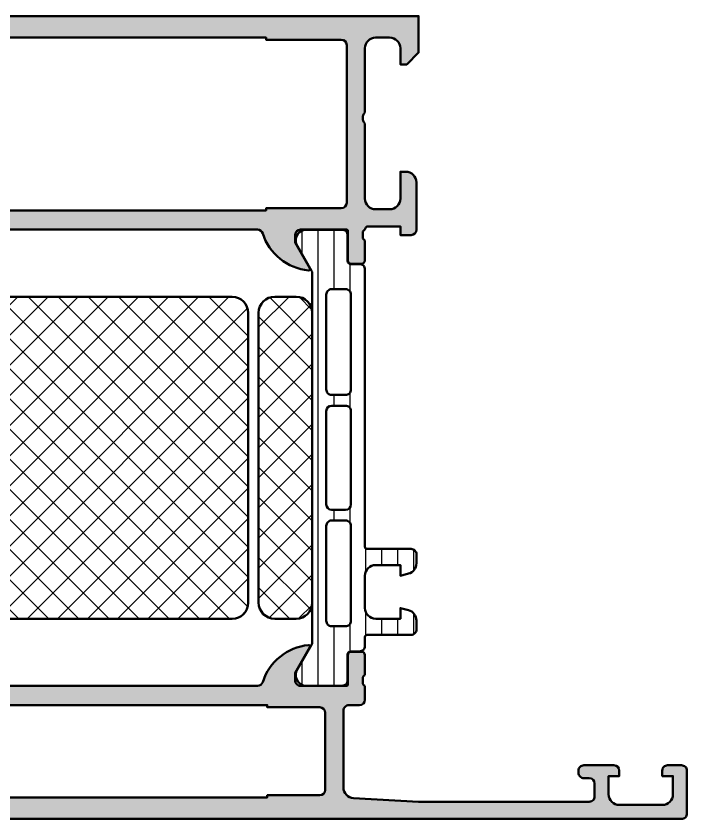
# Model space of a CAD drawing. Extents: x 0 to 125, y 0 to 75.
# Drawn here: x 62.5 to 125, y 0 to 74.8 of the extents above; entities that cross this region are included whole.
import ezdxf

# ---------------------------------------------------------------- set-up
doc = ezdxf.new("R2010")
doc.units = 0
for name, color, linetype, lineweight in [('0S-Alu contour', 7, 'Continuous', 50), ('0S-Alu hatch', 252, 'Continuous', 25), ('0S-Plastic contour', 254, 'Continuous', 50), ('0S-Plastic hatch', 253, 'Continuous', 25), ('0S-PT contour', 91, 'Continuous', 50), ('0S-PT hatch', 103, 'Continuous', 25)]:
    doc.layers.add(name, color=color, linetype=linetype, lineweight=lineweight)
pattern_1 = [(135, (0, 0), (-1.403165018917055, -1.403165018917055), []), (225, (0, 0), (1.403165018917055, -1.403165018917055), [])]

# ---------------------------------------------------------------- blocks, each defined once
blk = doc.blocks.new('345090__88274E56_D027_4849_B41C_BDEEAD5551F0_')
at = {"layer": '0S-Alu hatch'}
h = blk.add_hatch(color=256, dxfattribs=at)
edge = h.paths.add_edge_path()
edge.add_line((0.700001562502095, 10.50000007629569), (6.4999999961874, 10.50000007629569))
edge.add_ellipse((6.500003635544032, 10.00000371565233), major_axis=(-0.4999963606566104, 0), ratio=1, start_angle=179.9995829571355, end_angle=270.0004170425858, ccw=False)
edge.add_line((6.999999996187398, 10.00000007629326), (6.9999999961874, 2.800003128053505))
edge.add_ellipse((5.999980085835258, 2.80002291919399), major_axis=(-1.000019910547983, 0), ratio=1, start_angle=90.0011407564329, end_angle=179.9988660732029, ccw=False)
edge.add_line((5.999999996187393, 1.800003008844214), (2.700012203218649, 1.800003008844213))
edge.add_ellipse((2.699981218687415, 2.799972024316681), major_axis=(-0.9999690159525032, 0), ratio=1, start_angle=-0.0017821679763869724, end_angle=90.00177533787729, ccw=False)
edge.add_line((1.700012203218647, 2.800003128051938), (1.700012203218647, 4.50000007629569))
edge.add_line((1.700012203218647, 4.50000007629569), (1.100006099703022, 4.500000076295691))
edge.add_line((1.100006099703022, 4.500000076295691), (0, 3.400001602174597))
edge.add_line((0, 3.400001602174597), (0, 0))
edge.add_line((0, 0), (124.5000023803731, 0))
edge.add_arc((124.500006023538, 0.4999963568350447), 0.4999963568483176, 269.9995825210171, 360.0004159770605)
edge.add_line((125.0000023803732, 0.4999999868932543), (125.0000023803732, 4.500000076295691))
edge.add_arc((124.5000060197299, 4.500003715652391), 0.4999963606565393, 359.9995829571354, 450.0004170425926)
edge.add_line((124.5000023803732, 5.000000076295686), (123.1999840698263, 5.000000076295692))
edge.add_arc((123.1999638148896, 4.500050846642944), 0.4999492300630525, 89.99767871952075, 180.0058184440372)
edge.add_line((122.7000145874044, 4.500000076295873), (122.7000145874044, 4.000000076295692))
edge.add_line((122.7000145874044, 4.000000076295692), (123.7000145874044, 4.000000076295692))
edge.add_line((123.7000145874044, 4.000000076295692), (123.7000145874044, 2.300003128053469))
edge.add_ellipse((122.6999713620809, 2.300046234162564), major_axis=(-1.000043226252522, 0), ratio=1, start_angle=90.0024765215511, end_angle=179.9975303089387, ccw=False)
edge.add_line((122.7000145874044, 1.300003008844219), (118.6999840698263, 1.300003008844214))
edge.add_ellipse((118.6999673844269, 2.2999558068472), major_axis=(-0.999952798142193, 0), ratio=1, start_angle=-0.0027114333473718943, end_angle=90.00095604809007, ccw=False)
edge.add_line((117.7000145874045, 2.300003128052778), (117.7000145874044, 4.000000076295692))
edge.add_line((117.7000145874044, 4.000000076295692), (118.7000145874044, 4.000000076295692))
edge.add_line((118.7000145874044, 4.000000076295692), (118.7000145874044, 4.500000076295702))
edge.add_arc((118.1999658516304, 4.499951340521732), 0.5000487381489171, 0.0055841639549441, 89.99441583599327)
edge.add_line((118.2000145874044, 5.000000076295705), (115.3999962768576, 5.000000076295691))
edge.add_arc((115.3999824768728, 4.500013876280406), 0.4999862002057299, 89.99841859458911, 180.0015814054484)
edge.add_line((114.8999962768576, 4.50000007629535), (114.8999962768576, 4.300003128053483))
edge.add_arc((115.3999833952813, 4.299990246477254), 0.4999871185896857, 179.9985238419079, 270.0014761579325)
edge.add_line((115.3999962768575, 3.800003128053508), (115.8999962768576, 3.800003128053504))
edge.add_ellipse((115.8999935359899, 3.300000387185868), major_axis=(-0.5000027408751483, 0), ratio=1, start_angle=180.0003140784808, end_angle=269.99968592142375, ccw=False)
edge.add_line((116.3999962768575, 3.300003128052703), (116.3999962768575, 2.099998550416827))
edge.add_ellipse((115.8999999162027, 2.099994791863192), major_axis=(-0.4999963606689461, 0), ratio=1, start_angle=89.99958295872972, end_angle=180.0004307015151, ccw=False)
edge.add_line((115.8999962768576, 1.599998431207491), (100.0000023803732, 1.599998431207495))
edge.add_line((100.0000023803732, 1.599998431207495), (93.94296502685754, 1.946113543512183))
edge.add_ellipse((93.99999317156701, 2.944476890856533), major_axis=(-0.9999907912624104, 0), ratio=1, start_angle=-0.0006709873298973434, end_angle=86.73072417526572, ccw=False)
edge.add_line((93.00000238037318, 2.944488601686841), (93.00000238037318, 10.0999985504168))
edge.add_ellipse((93.50000238037315, 10.09999855041682), major_axis=(-0.4999999999999574, 0), ratio=1, start_angle=269.9999999999984, end_angle=360, ccw=False)
edge.add_line((93.50000238037315, 10.59999855041678), (94.50000156250212, 10.59999855041678))
edge.add_arc((94.50000156250212, 11.09999855041678), 0.4999999999999965, 270, 360)
edge.add_line((95.00000156250212, 11.09999855041678), (95.0000015625021, 12.39999735107596))
edge.add_ellipse((95.07883800904516, 12.66751794306912), major_axis=(-0.2788950563274773, 0), ratio=1, start_angle=-1.164589374095101, end_angle=73.580123580509, ccw=False)
edge.add_line((94.80000056250206, 12.67318635106749), (94.8000005625021, 13.12678035106751))
edge.add_ellipse((95.07886865814523, 13.13244101054457), major_axis=(-0.2789255417371151, 0), ratio=1, start_angle=-73.5754054446474, end_angle=1.1628700728880972, ccw=False)
edge.add_line((95.00000156250206, 13.39998435106748), (95.00000156250205, 15.27999535107601))
edge.add_arc((94.7000015625021, 15.27999535107603), 0.2999999999999545, 0, 89.99999999999729)
edge.add_line((94.70000156250211, 15.57999535107598), (93.7200272434593, 15.57999535107599))
edge.add_arc((93.7200272434593, 15.27999535107598), 0.3000000000000043, 90, 180)
edge.add_line((93.42002724345929, 15.27999535107598), (93.42002724345929, 12.51999735107596))
edge.add_ellipse((93.30002724345928, 12.51999735107597), major_axis=(-0.1200000000000045, 0), ratio=1, start_angle=89.9999999999796, end_angle=180, ccw=False)
edge.add_line((93.30002724345925, 12.39999735107597), (89.00000156250213, 12.39999735107597))
edge.add_ellipse((89.00000156250206, 12.89999735107599), major_axis=(-0.5000000000000231, 0), ratio=1, start_angle=0, end_angle=90.00000000000648, ccw=False)
edge.add_line((88.50000156250205, 12.89999735107599), (88.50000156250208, 13.59999735107595))
edge.add_line((88.50000156250208, 13.59999735107595), (89.88149702012448, 15.99281767410354))
edge.add_arc((89.76188177785379, 16.06187756642766), 0.1381197846482866, 330.0000000000139, 455.6225775508075)
edge.add_arc((90.23822480367599, 11.22338848922771), 5.000000000000438, 95.62257755079445, 162.2515836439272)
edge.add_ellipse((85.00000156250194, 12.89999735107592), major_axis=(-0.499999999999938, 0), ratio=1, start_angle=90, end_angle=162.2515836439224, ccw=False)
edge.add_line((85.00000156250194, 12.39999735107597), (10.20000156250209, 12.39999735107596))
edge.add_ellipse((10.20000156250215, 12.89999735107598), major_axis=(-0.5000000000000249, 0), ratio=1, start_angle=17.7484163560635, end_angle=89.99999999999409, ccw=False)
edge.add_arc((4.961778321328351, 11.22338848922818), 4.999999999999966, 17.74841635607074, 84.37742244920709)
edge.add_arc((5.438121347150389, 16.06187756642766), 0.1381197846482989, 84.3774224492051, 209.9999999999969)
edge.add_line((5.318506104879723, 15.99281767410352), (6.700001562502094, 13.59999735107596))
edge.add_line((6.700001562502094, 13.59999735107596), (6.700001562502094, 12.89999735107596))
edge.add_ellipse((6.200001562502101, 12.89999735107596), major_axis=(-0.4999999999999938, 0), ratio=1, start_angle=89.99999999999989, end_angle=180, ccw=False)
edge.add_line((6.2000015625021, 12.39999735107597), (1.89997588154489, 12.39999735107596))
edge.add_ellipse((1.899975881544895, 12.51999735107597), major_axis=(-0.1200000000000116, 0), ratio=1, start_angle=0, end_angle=89.9999999999975, ccw=False)
edge.add_line((1.779975881544885, 12.51999735107597), (1.779975881544885, 15.27999535107596))
edge.add_arc((1.479975881544879, 15.27999535107596), 0.3000000000000058, 0, 89.99999999999991)
edge.add_line((1.47997588154488, 15.57999535107597), (0.500001562502105, 15.57999535107597))
edge.add_arc((0.5000015625021045, 15.27999535107597), 0.3000000000000007, 89.99999999999991, 180)
edge.add_line((0.2000015625021037, 15.27999535107597), (0.2000015625021021, 13.39998435106745))
edge.add_ellipse((0.1211344668589373, 13.13244101054451), major_axis=(-0.2789255417371466, 0), ratio=1, start_angle=178.8371299271145, end_angle=253.5754054446457, ccw=False)
edge.add_line((0.400002562502102, 13.12678035106745), (0.4000025625021025, 12.67318635106745))
edge.add_ellipse((0.1211651159590533, 12.66751794306908), major_axis=(-0.2788950563274361, 0), ratio=1, start_angle=106.4198764194916, end_angle=181.1645893740963, ccw=False)
edge.add_line((0.2000015625020946, 12.39999735107596), (0.200001562502095, 11.00000007629569))
edge.add_arc((0.7000015625020964, 11.00000007629569), 0.5000000000000014, 180, 269.9999999999998)
edge = h.paths.add_edge_path()
edge.add_line((14.1000018081686, 10.4000950622576), (14.1000018081686, 10.60009201049979))
edge.add_line((14.1000018081686, 10.60009201049979), (85.90006494140835, 10.60009201049979))
edge.add_line((85.90006494140835, 10.60009201049979), (85.90006494140835, 10.4000950622576))
edge.add_line((85.90006494140835, 10.4000950622576), (90.80006646728724, 10.4000950622576))
edge.add_ellipse((90.80006646728724, 9.900095062257606), major_axis=(-0.5, 0), ratio=1, start_angle=180, end_angle=270, ccw=False)
edge.add_line((91.30006646728725, 9.900095062257606), (91.30006646728725, 2.700092391969519))
edge.add_ellipse((90.80006646728724, 2.700092391969519), major_axis=(-0.5, 0), ratio=1, start_angle=90, end_angle=180, ccw=False)
edge.add_line((90.80006646728724, 2.200092391969519), (85.90006494140835, 2.200092391969519))
edge.add_line((85.90006494140835, 2.200092391969519), (85.90006494140833, 2.000095324518042))
edge.add_line((85.90006494140833, 2.000095324518042), (14.1000018081686, 2.000095324518042))
edge.add_line((14.1000018081686, 2.000095324518042), (14.1000018081686, 2.200092391969519))
edge.add_line((14.1000018081686, 2.200092391969519), (9.200000282289693, 2.200092391969519))
edge.add_ellipse((9.200000282289693, 2.700092391969519), major_axis=(-0.5, 0), ratio=1, start_angle=0, end_angle=90, ccw=False)
edge.add_line((8.700000282289693, 2.700092391969519), (8.700000282289693, 9.900095062257606))
edge.add_ellipse((9.200000282289693, 9.900095062257606), major_axis=(-0.5, 0), ratio=1, start_angle=269.99999999999983, end_angle=360, ccw=False)
edge.add_line((9.200000282289693, 10.4000950622576), (14.1000018081686, 10.4000950622576))
at = {"layer": '0S-Alu contour', "color": 7}
for points in [[(5.318506104879723, 15.99281767410352), (6.700001562502094, 13.59999735107596), (6.700001562502094, 12.89999735107596)], [(88.50000156250205, 12.89999735107599), (88.50000156250208, 13.59999735107595), (89.88149702012448, 15.99281767410354)], [(0.2000015625021037, 15.27999535107597), (0.2000015625021021, 13.39998435106745)], [(1.47997588154488, 15.57999535107597), (0.500001562502105, 15.57999535107597)], [(1.779975881544885, 12.51999735107597), (1.779975881544885, 15.27999535107596)], [(93.42002724345929, 15.27999535107598), (93.42002724345929, 12.51999735107596)], [(94.70000156250211, 15.57999535107598), (93.7200272434593, 15.57999535107599)], [(95.00000156250206, 13.39998435106748), (95.00000156250205, 15.27999535107601)], [(0.400002562502102, 13.12678035106745), (0.4000025625021025, 12.67318635106745)], [(94.80000056250206, 12.67318635106749), (94.8000005625021, 13.12678035106751)], [(0.2000015625020946, 12.39999735107596), (0.200001562502095, 11.00000007629569)], [(6.2000015625021, 12.39999735107597), (1.89997588154489, 12.39999735107596)], [(85.00000156250194, 12.39999735107597), (10.20000156250209, 12.39999735107596)], [(93.30002724345925, 12.39999735107597), (89.00000156250213, 12.39999735107597)], [(95.00000156250212, 11.09999855041678), (95.0000015625021, 12.39999735107596)], [(0.700001562502095, 10.50000007629569), (6.4999999961874, 10.50000007629569)], [(14.1000018081686, 10.4000950622576), (14.1000018081686, 10.60009201049979), (85.90006494140835, 10.60009201049979), (85.90006494140835, 10.4000950622576), (90.80006646728724, 10.4000950622576)], [(93.50000238037315, 10.59999855041678), (94.50000156250212, 10.59999855041678)], [(6.999999996187398, 10.00000007629326), (6.9999999961874, 2.800003128053505)], [(8.700000282289693, 2.700092391969519), (8.700000282289693, 9.900095062257606)], [(9.200000282289693, 10.4000950622576), (14.1000018081686, 10.4000950622576)], [(91.30006646728725, 9.900095062257606), (91.30006646728725, 2.700092391969519)], [(93.00000238037318, 2.944488601686841), (93.00000238037318, 10.0999985504168)], [(1.700012203218647, 2.800003128051938), (1.700012203218647, 4.50000007629569), (1.100006099703022, 4.500000076295691), (0, 3.400001602174597), (0, 0), (124.5000023803731, 0)], [(114.8999962768576, 4.50000007629535), (114.8999962768576, 4.300003128053483)], [(118.2000145874044, 5.000000076295705), (115.3999962768576, 5.000000076295691)], [(117.7000145874045, 2.300003128052778), (117.7000145874044, 4.000000076295692), (118.7000145874044, 4.000000076295692), (118.7000145874044, 4.500000076295702)], [(122.7000145874044, 4.500000076295873), (122.7000145874044, 4.000000076295692), (123.7000145874044, 4.000000076295692), (123.7000145874044, 2.300003128053469)], [(124.5000023803732, 5.000000076295686), (123.1999840698263, 5.000000076295692)], [(125.0000023803732, 0.4999999868932543), (125.0000023803732, 4.500000076295691)], [(115.3999962768575, 3.800003128053508), (115.8999962768576, 3.800003128053504)], [(116.3999962768575, 3.300003128052703), (116.3999962768575, 2.099998550416827)], [(5.999999996187393, 1.800003008844214), (2.700012203218649, 1.800003008844213)], [(90.80006646728724, 2.200092391969519), (85.90006494140835, 2.200092391969519), (85.90006494140833, 2.000095324518042), (14.1000018081686, 2.000095324518042), (14.1000018081686, 2.200092391969519), (9.200000282289693, 2.200092391969519)], [(115.8999962768576, 1.599998431207491), (100.0000023803732, 1.599998431207495), (93.94296502685754, 1.946113543512183)], [(122.7000145874044, 1.300003008844219), (118.6999840698263, 1.300003008844214)]]:
    blk.add_lwpolyline(points, dxfattribs=at)
for centre, radius, start, end in [((5.438121347150389, 16.06187756642766), 0.1381197846482989, 84.3774224492051, 209.9999999999969), ((4.961778321328351, 11.22338848922818), 4.999999999999966, 17.74841635607074, 84.37742244920709), ((90.23822480367599, 11.22338848922771), 5.000000000000438, 95.62257755079445, 162.2515836439272), ((89.76188177785379, 16.06187756642766), 0.1381197846482866, 330.0000000000139, 95.62257755080758), ((0.5000015625021045, 15.27999535107597), 0.3000000000000007, 89.99999999999991, 180), ((1.479975881544879, 15.27999535107596), 0.3000000000000058, 0, 89.99999999999991), ((93.7200272434593, 15.27999535107598), 0.3000000000000043, 90, 180), ((94.7000015625021, 15.27999535107603), 0.2999999999999545, 0, 89.99999999999729), ((0.7000015625020964, 11.00000007629569), 0.5000000000000014, 180, 269.9999999999998), ((94.50000156250212, 11.09999855041678), 0.4999999999999965, 270, 0), ((115.3999824768728, 4.500013876280406), 0.4999862002057299, 89.99841859458911, 180.0015814054484), ((118.1999658516304, 4.499951340521732), 0.5000487381489171, 0.0055841639549441, 89.99441583599327), ((123.1999638148896, 4.500050846642944), 0.4999492300630525, 89.99767871952075, 180.0058184440372), ((124.5000060197299, 4.500003715652391), 0.4999963606565393, 359.9995829571354, 90.00041704259269), ((115.3999833952813, 4.299990246477254), 0.4999871185896857, 179.9985238419079, 270.0014761579325), ((124.500006023538, 0.4999963568350447), 0.4999963568483176, 269.9995825210171, 0.0004159770605283)]:
    blk.add_arc(centre, radius, start, end, dxfattribs=at)
at = {"layer": '0S-Alu contour', "color": 7, "extrusion": (0, 0, -1)}
for centre, radius, start, end in [((-0.1211344668589373, 13.13244101054451), 0.2789255417371466, 106.4245945553543, 181.1628700728856), ((-6.200001562502101, 12.89999735107596), 0.4999999999999938, 180, 270.0000000000001), ((-10.20000156250215, 12.89999735107598), 0.5000000000000249, 270.0000000000059, 342.2515836439365), ((-85.00000156250194, 12.89999735107592), 0.499999999999938, 197.7484163560777, 270), ((-89.00000156250206, 12.89999735107599), 0.5000000000000231, 269.9999999999935, 0), ((-95.07886865814523, 13.13244101054457), 0.2789255417371152, 358.8371299271119, 73.57540544464749), ((-0.1211651159590533, 12.66751794306908), 0.2788950563274361, 178.8354106259037, 253.5801235805084), ((-1.899975881544895, 12.51999735107597), 0.1200000000000116, 270.0000000000025, 0), ((-93.30002724345928, 12.51999735107597), 0.1200000000000045, 180, 270.0000000000204), ((-95.07883800904516, 12.66751794306912), 0.2788950563274773, 286.419876419491, 1.164589374095046), ((-6.500003635544032, 10.00000371565233), 0.4999963606566104, 89.99958295741416, 180.0004170428646), ((-93.50000238037315, 10.09999855041682), 0.4999999999999574, 0, 90.0000000000016), ((-9.200000282289693, 9.900095062257606), 0.5, 0, 90.00000000000018), ((-90.80006646728724, 9.900095062257606), 0.5, 90, 180), ((-115.8999935359899, 3.300000387185868), 0.5000027408751483, 90.00031407857622, 179.9996859215192), ((-2.699981218687415, 2.799972024316681), 0.9999690159525032, 269.9982246621227, 0.0017821679763647), ((-5.999980085835258, 2.80002291919399), 1.000019910547983, 180.0011339267972, 269.9988592435671), ((-9.200000282289693, 2.700092391969519), 0.5, 270, 0), ((-90.80006646728724, 2.700092391969519), 0.5, 180, 270), ((-93.99999317156701, 2.944476890856533), 0.9999907912624104, 273.2692758247343, 0.0006709873299503), ((-118.6999673844269, 2.2999558068472), 0.9999527981421932, 269.9990439519099, 0.0027114333473759), ((-122.6999713620809, 2.300046234162564), 1.000043226252522, 180.0024696910613, 269.9975234784489), ((-115.8999999162027, 2.099994791863192), 0.4999963606689461, 179.9995692984849, 270.0004170412703)]:
    blk.add_arc(centre, radius, start, end, dxfattribs=at)
blk = doc.blocks.new('382190__199CA05F_C3D5_42D6_9DEA_2429D3D3F162_')
at = {"layer": '0S-PT hatch'}
h = blk.add_hatch(dxfattribs=at)
h.set_pattern_fill('ANSI37', color=256, scale=0.625, angle=90, style=0)
h.set_pattern_definition(pattern_1)
edge = h.paths.add_edge_path()
edge.add_arc((86.5965207521627, 47.15107660496469), 1.5, 90, 180)
edge.add_line((85.09652075216269, 47.15107660496469), (85.09652075216269, 20.15107660496469))
edge.add_arc((86.5965207521627, 20.15107660496469), 1.5, 180, 270)
edge.add_line((86.5965207521627, 18.65107660496469), (88.59652075216269, 18.65107660496469))
edge.add_arc((88.59652075216269, 20.15107660496469), 1.5, 270, 360)
edge.add_line((90.09652075216269, 20.15107660496469), (90.09652075216269, 47.15107660496469))
edge.add_arc((88.59652075216269, 47.15107660496469), 1.5, 0, 90)
edge.add_line((88.59652075216269, 48.6510766049647), (86.5965207521627, 48.6510766049647))
at = {"layer": '0S-PT contour', "color": 7}
for points in [[(88.59652075216269, 48.6510766049647), (86.5965207521627, 48.6510766049647)], [(85.09652075216269, 47.15107660496469), (85.09652075216269, 20.15107660496469)], [(90.09652075216269, 20.15107660496469), (90.09652075216269, 47.15107660496469)], [(86.5965207521627, 18.65107660496469), (88.59652075216269, 18.65107660496469)]]:
    blk.add_lwpolyline(points, dxfattribs=at)
for centre, start, end in [((86.5965207521627, 47.15107660496469), 90, 180), ((88.59652075216269, 47.15107660496469), 0, 90), ((86.5965207521627, 20.15107660496469), 180, 270), ((88.59652075216269, 20.15107660496469), 270, 0)]:
    blk.add_arc(centre, 1.5, start, end, dxfattribs=at)
blk = doc.blocks.new('382190__E32892DA_7AF2_4D31_BA4E_3F348CC9AA00_')
at = {"layer": '0S-PT hatch'}
h = blk.add_hatch(dxfattribs=at)
h.set_pattern_fill('ANSI37', color=256, scale=0.625, angle=90, style=0)
h.set_pattern_definition(pattern_1)
edge = h.paths.add_edge_path()
edge.add_line((7.130516621739616, 48.64133491530957), (5.130516621739616, 45.64133491530958))
edge.add_line((5.130516621739616, 45.64133491530958), (5.130516621739616, 21.64133491530958))
edge.add_line((5.130516621739616, 21.64133491530958), (7.130516621739616, 18.64133491530958))
edge.add_line((7.130516621739616, 18.64133491530958), (82.63051662173962, 18.64133491530958))
edge.add_arc((82.63051662173962, 20.14133491530958), 1.5, 270, 360)
edge.add_line((84.13051662173962, 20.14133491530958), (84.13051662173962, 47.14133491530957))
edge.add_arc((82.63051662173962, 47.14133491530957), 1.5, 0, 90)
edge.add_line((82.63051662173962, 48.64133491530957), (7.130516621739616, 48.64133491530957))
at = {"layer": '0S-PT contour', "color": 7}
for points in [[(7.130516621739616, 48.64133491530957), (5.130516621739616, 45.64133491530958), (5.130516621739616, 21.64133491530958), (7.130516621739616, 18.64133491530958), (82.63051662173962, 18.64133491530958)], [(82.63051662173962, 48.64133491530957), (7.130516621739616, 48.64133491530957)], [(84.13051662173962, 20.14133491530958), (84.13051662173962, 47.14133491530957)]]:
    blk.add_lwpolyline(points, dxfattribs=at)
for centre, start, end in [((82.63051662173962, 47.14133491530957), 0, 90), ((82.63051662173962, 20.14133491530958), 270, 0)]:
    blk.add_arc(centre, 1.5, start, end, dxfattribs=at)
blk = doc.blocks.new('284027__A8A44B19_27D7_43E6_AA78_2F25AA9A437B___59EC880A_9FC7_42C9_AA54_01CECC6AF762_')
at = {"layer": '0S-Plastic hatch'}
h = blk.add_hatch(dxfattribs=at)
h.set_pattern_fill('ANSI31', color=256, scale=0.4680000000000001, angle=45, style=0)
h.set_pattern_definition([(90, (0, 0), (-1.4859, 0), [])])
edge = h.paths.add_edge_path()
edge.add_line((95, 51.19262339778486), (95.000022921558, 25.35125658823267))
edge.add_arc((95.20416178718008, 25.35537538707205), 0.2041804127759041, 181.1558689438247, 269.5149389342646)
edge.add_line((95.20243323428475, 25.15120229122878), (99.30243323427305, 25.15120229122878))
edge.add_ellipse((99.3024332342731, 24.65120229122885), major_axis=(-0.4999999999999219, 0), ratio=1, start_angle=180, end_angle=270.0000000000049, ccw=False)
edge.add_line((99.80243323427302, 24.65120229122886), (99.80243323427298, 23.82045306784116))
edge.add_ellipse((98.80243323427293, 23.82045306784121), major_axis=(-1.000000000000071, 0), ratio=1, start_angle=105.0000000010833, end_angle=180, ccw=False)
edge.add_line((99.06125227939371, 22.85452724155697), (98.30243323427305, 22.65120229122877))
edge.add_line((98.30243323427305, 22.65120229122877), (98.30243323427305, 23.65120229122878))
edge.add_line((98.30243323427305, 23.65120229122878), (96.00243323428465, 23.65120229122877))
edge.add_arc((96.00414226812572, 22.64707631855118), 1.004127427074067, 90.09751797508503, 179.770140321516)
edge.add_line((95.00002292155801, 22.65110467439829), (95.00002292155801, 19.65122632025463))
edge.add_arc((96.0041424800059, 19.65532877543039), 1.004127938958004, 180.2340877213157, 269.90246998468)
edge.add_line((96.0024332342847, 18.65120229122877), (98.30243323427302, 18.65120229122877))
edge.add_line((98.30243323427302, 18.65120229122877), (98.30243323427318, 19.65120229122871))
edge.add_line((98.30243323427318, 19.65120229122871), (99.06125227939373, 19.44787734087046))
edge.add_ellipse((98.80243323427308, 18.48195151458678), major_axis=(-0.9999999999994864, 0), ratio=1, start_angle=180, end_angle=254.99999999891702, ccw=False)
edge.add_line((99.80243323427258, 18.48195151458679), (99.80243323427305, 17.65120229122876))
edge.add_ellipse((99.30243323427307, 17.65120229122874), major_axis=(-0.4999999999999858, 0), ratio=1, start_angle=89.9999999999967, end_angle=180, ccw=False)
edge.add_line((99.30243323427305, 17.15120229122875), (95.20243323428468, 17.15120229122877))
edge.add_arc((95.20243323428468, 16.95120229122876), 0.1999999999999886, 90, 180)
edge.add_line((95.0024332342847, 16.95120229122876), (95.00111268929476, 16.1101300461009))
edge.add_ellipse((94.50111536862896, 16.11010925689821), major_axis=(-0.4999973210979916, 0), ratio=1, start_angle=90.00176831586248, end_angle=180.0023822800019, ccw=False)
edge.add_line((94.50113080001329, 15.61011193603835), (93.69079946719837, 15.61008330962014))
edge.add_arc((93.6908103334327, 15.31008330981694), 0.2999999999999828, 90.00207529788342, 180.0020752978985)
edge.add_line((93.39081033362949, 15.31007244358256), (93.3912292138423, 12.91007407424412))
edge.add_ellipse((92.89123323682728, 12.91005332437423), major_axis=(-0.4999959774455648, 0), ratio=1, start_angle=90.0017728167, end_angle=180.0023777790716, ccw=False)
edge.add_line((92.89124870744703, 12.410057347168), (89.41470721164119, 12.4099306997039))
edge.add_ellipse((89.55698200855544, 13.39975392838031), major_axis=(-0.9999960709244806, 0), ratio=1, start_angle=-32.72494080195321, end_angle=81.82046724598479, ccw=False)
edge.add_line((88.71570977789663, 13.94035838247479), (90.03409677568366, 16.2240629837299))
edge.add_arc((89.60107500399128, 16.47404727382152), 0.5000000000538108, 330.002078700029, 360.0020153912401)
edge.add_line((90.10107500373576, 16.47406486142794), (90.09998869130261, 50.82833361702791))
edge.add_arc((89.59998869179783, 50.82831498390698), 0.4999999999247605, 0.0021351982771297, 30.00207190191617)
edge.add_line((90.03299235296424, 51.07833064209914), (88.71443992344538, 53.36193973131246))
edge.add_ellipse((89.55567298966562, 53.90260512706301), major_axis=(-0.9999960709244852, 0), ratio=1, start_angle=-81.81631665021553, end_angle=32.72909139772793, ccw=False)
edge.add_line((89.41332648878387, 54.89241804653371), (92.88986798458969, 54.89254469399778))
edge.add_ellipse((92.88988873445957, 54.39254871698274), major_axis=(-0.4999959774456003, 0), ratio=1, start_angle=180.0017728167249, end_angle=270.00237777907046, ccw=False)
edge.add_line((93.38988471166584, 54.39256418760269), (93.38963969108504, 51.99256579421703))
edge.add_arc((93.68963969088824, 51.99257666045135), 0.299999999999997, 180.0020752978985, 270.0020752978834)
edge.add_line((93.68965055712255, 51.69257666064815), (94.49998188993747, 51.69260528706634))
edge.add_ellipse((94.50000267914012, 51.19260796640052), major_axis=(-0.4999973210980201, 0), ratio=1, start_angle=180.0017683158931, end_angle=270.00238227990553, ccw=False)
edge = h.paths.add_edge_path()
edge.add_arc((91.90053698091737, 48.85119358170583), 0.4999963606566104, 89.99958295741548, 180.0004170428646)
edge.add_line((91.40054062027399, 48.85118994234677), (91.40054062027399, 40.00119604586489))
edge.add_arc((91.90053698091722, 40.00119240650813), 0.4999963606565038, 179.9995829571354, 270.0004170425992)
edge.add_line((91.90054062027396, 39.50119604586488), (93.20053472658671, 39.5011960458649))
edge.add_arc((93.20055129926902, 40.00119604774755), 0.5000000021573073, 269.9981009105044, 360)
edge.add_line((93.70055130142633, 40.00119604774755), (93.70055130142632, 48.85118994235434))
edge.add_arc((93.20055129933873, 48.85118994053623), 0.5000000020876216, 0, 90.00189910262115)
edge.add_line((93.20053472654187, 49.3511899423492), (91.90054062027399, 49.35118994234919))
edge = h.paths.add_edge_path()
edge.add_line((93.70055130141594, 29.30118994305286), (93.70055130141596, 38.00119604656855))
edge.add_arc((93.20055130141596, 38.00119604656334), 0.5000000000000071, 0, 90.00000000119365)
edge.add_line((93.20055130140553, 38.50119604656335), (91.9005406202532, 38.50119604656334))
edge.add_arc((91.9005406202636, 38.00119604656332), 0.5000000000000142, 90.00000000119202, 180)
edge.add_line((91.40054062026358, 38.00119604656332), (91.40054062026361, 29.30118994304768))
edge.add_arc((91.90054062026363, 29.30118994304768), 0.5000000000000142, 180, 269.9999999999951)
edge.add_line((91.90054062026358, 28.80118994304767), (93.20055130141596, 28.80118994304767))
edge.add_arc((93.20055130141593, 29.30118994304768), 0.5000000000000142, 270.0000000000017, 360)
edge = h.paths.add_edge_path()
edge.add_line((91.4005406202636, 27.30118994304766), (91.4005406202636, 18.45121130535758))
edge.add_arc((91.90055587905263, 18.45121130535239), 0.5000152587890483, 180, 270.0000000000033)
edge.add_line((91.90055587905266, 17.95119604656334), (93.200566560205, 17.95119604656334))
edge.add_arc((93.20056656020502, 18.45118078777422), 0.4999847412109091, 269.9999999999968, 360)
edge.add_line((93.70055130141594, 18.45118078777422), (93.70055130141594, 27.3011899430528))
edge.add_arc((93.20055129932837, 27.30118994123473), 0.5000000020875861, 0, 90.00189910262276)
edge.add_line((93.20053472653152, 27.80118994304766), (91.9005406202636, 27.80118994304766))
edge.add_arc((91.90053698090689, 27.30119358240439), 0.4999963606565393, 89.9995829574057, 180.0004170428646)
at = {"layer": '0S-Alu contour', "color": 7}
for points in [[(91.40054062027399, 48.85118994234677), (91.40054062027399, 40.00119604586489)], [(93.20053472654187, 49.3511899423492), (91.90054062027399, 49.35118994234919)], [(93.70055130142633, 40.00119604774755), (93.70055130142632, 48.85118994235434)], [(91.90054062027396, 39.50119604586488), (93.20053472658671, 39.5011960458649)], [(93.20055130140553, 38.50119604656335), (91.9005406202532, 38.50119604656334)], [(91.40054062026358, 38.00119604656332), (91.40054062026361, 29.30118994304768)], [(93.70055130141594, 29.30118994305286), (93.70055130141596, 38.00119604656855)], [(91.90054062026358, 28.80118994304767), (93.20055130141596, 28.80118994304767)], [(93.20053472653152, 27.80118994304766), (91.9005406202636, 27.80118994304766)], [(91.4005406202636, 27.30118994304766), (91.4005406202636, 18.45121130535758)], [(93.70055130141594, 18.45118078777422), (93.70055130141594, 27.3011899430528)], [(91.90055587905266, 17.95119604656334), (93.200566560205, 17.95119604656334)]]:
    blk.add_lwpolyline(points, dxfattribs=at)
for centre, radius, start, end in [((91.90053698091737, 48.85119358170583), 0.4999963606566104, 89.99958295741548, 180.0004170428646), ((93.20055129933873, 48.85118994053623), 0.5000000020876216, 0, 90.00189910262115), ((91.90053698091722, 40.00119240650813), 0.4999963606565038, 179.9995829571354, 270.0004170425992), ((93.20055129926902, 40.00119604774755), 0.5000000021573073, 269.9981009105044, 0), ((91.9005406202636, 38.00119604656332), 0.5000000000000142, 90.00000000119202, 180), ((93.20055130141596, 38.00119604656334), 0.5000000000000071, 0, 90.00000000119365), ((91.90054062026363, 29.30118994304768), 0.5000000000000142, 180, 269.9999999999951), ((93.20055130141593, 29.30118994304768), 0.5000000000000142, 270.0000000000017, 0), ((91.90053698090689, 27.30119358240439), 0.4999963606565393, 89.9995829574057, 180.0004170428646), ((93.20055129932837, 27.30118994123473), 0.5000000020875861, 0, 90.00189910262276), ((91.90055587905263, 18.45121130535239), 0.5000152587890483, 180, 270.0000000000033), ((93.20056656020502, 18.45118078777422), 0.4999847412109091, 269.9999999999968, 0)]:
    blk.add_arc(centre, radius, start, end, dxfattribs=at)
at = {"layer": '0S-Plastic contour', "color": 7}
for points in [[(89.41332648878387, 54.89241804653371), (92.88986798458969, 54.89254469399778)], [(93.38988471166584, 54.39256418760269), (93.38963969108504, 51.99256579421703)], [(90.03299235296424, 51.07833064209914), (88.71443992344538, 53.36193973131246)], [(93.68965055712255, 51.69257666064815), (94.49998188993747, 51.69260528706634)], [(95, 51.19262339778486), (95.000022921558, 25.35125658823267)], [(90.10107500373576, 16.47406486142794), (90.09998869130261, 50.82833361702791)], [(95.20243323428475, 25.15120229122878), (99.30243323427305, 25.15120229122878)], [(99.80243323427302, 24.65120229122886), (99.80243323427298, 23.82045306784116)], [(99.06125227939371, 22.85452724155697), (98.30243323427305, 22.65120229122877), (98.30243323427305, 23.65120229122878), (96.00243323428465, 23.65120229122877)], [(95.00002292155801, 22.65110467439829), (95.00002292155801, 19.65122632025463)], [(96.0024332342847, 18.65120229122877), (98.30243323427302, 18.65120229122877), (98.30243323427318, 19.65120229122871), (99.06125227939373, 19.44787734087046)], [(99.80243323427258, 18.48195151458679), (99.80243323427305, 17.65120229122876)], [(95.0024332342847, 16.95120229122876), (95.00111268929476, 16.1101300461009)], [(99.30243323427305, 17.15120229122875), (95.20243323428468, 17.15120229122877)], [(88.71570977789663, 13.94035838247479), (90.03409677568366, 16.2240629837299)], [(93.39081033362949, 15.31007244358256), (93.3912292138423, 12.91007407424412)], [(94.50113080001329, 15.61011193603835), (93.69079946719837, 15.61008330962014)], [(92.89124870744703, 12.410057347168), (89.41470721164119, 12.4099306997039)]]:
    blk.add_lwpolyline(points, dxfattribs=at)
at = {"layer": '0S-Plastic contour', "color": 7, "extrusion": (0, 0, -1)}
for centre, radius, start, end in [((-89.55567298966562, 53.90260512706301), 0.9999960709244852, 327.2709086022721, 81.81631665021553), ((-92.88988873445957, 54.39254871698274), 0.4999959774456003, 89.99762222092956, 179.9982271832751), ((-94.50000267914012, 51.19260796640052), 0.4999973210980201, 89.99761772009447, 179.9982316841069), ((-99.3024332342731, 24.65120229122885), 0.4999999999999219, 89.99999999999511, 180), ((-98.80243323427293, 23.82045306784121), 1.000000000000071, 180, 254.9999999989167), ((-98.80243323427308, 18.48195151458678), 0.9999999999994864, 105.000000001083, 180), ((-99.30243323427307, 17.65120229122874), 0.4999999999999858, 180, 270.0000000000033), ((-94.50111536862896, 16.11010925689821), 0.4999973210979917, 179.9976177199981, 269.9982316841375), ((-89.55698200855544, 13.39975392838031), 0.9999960709244806, 278.1795327540152, 32.72494080195319), ((-92.89123323682728, 12.91005332437423), 0.4999959774455648, 179.9976222209284, 269.9982271833)]:
    blk.add_arc(centre, radius, start, end, dxfattribs=at)
at = {"layer": '0S-Plastic contour', "color": 7}
for centre, radius, start, end in [((93.68963969088824, 51.99257666045135), 0.299999999999997, 180.0020752978985, 270.0020752978834), ((89.59998869179783, 50.82831498390698), 0.4999999999247605, 0.0021351982771297, 30.00207190191617), ((95.20416178718008, 25.35537538707205), 0.2041804127759041, 181.1558689438247, 269.5149389342646), ((96.00414226812572, 22.64707631855118), 1.004127427074067, 90.09751797508503, 179.770140321516), ((96.0041424800059, 19.65532877543039), 1.004127938958004, 180.2340877213157, 269.90246998468), ((89.60107500399128, 16.47404727382152), 0.5000000000538108, 330.002078700029, 0.0020153912401009), ((95.20243323428468, 16.95120229122876), 0.1999999999999886, 90, 180), ((93.6908103334327, 15.31008330981694), 0.2999999999999828, 90.00207529788342, 180.0020752978985)]:
    blk.add_arc(centre, radius, start, end, dxfattribs=at)
blk = doc.blocks.new('345190__AE3A8840_64A9_4025_8277_F96F13BB13DE_')
at = {"layer": '0S-Alu hatch'}
h = blk.add_hatch(color=256, dxfattribs=at)
edge = h.paths.add_edge_path()
edge.add_line((0, 74.80000000000001), (0, 71.39999852180478))
edge.add_line((0, 71.39999852180478), (1.0999755859375, 70.2999998092651))
edge.add_line((1.0999755859375, 70.2999998092651), (1.699981689453125, 70.2999998092651))
edge.add_line((1.699981689453125, 70.2999998092651), (1.699981689453124, 71.80000386238095))
edge.add_ellipse((2.700020083351653, 71.79996546848243), major_axis=(-1.000038394635546, 0), ratio=1, start_angle=270.00219972388766, end_angle=359.99780027593476, ccw=False)
edge.add_line((2.699981689453125, 72.80000386238095), (3.999999999999997, 72.80000386238095))
edge.add_ellipse((3.999954428526579, 71.79995829090753), major_axis=(-1.000045572511753, 0), ratio=1, start_angle=180.0026109341762, end_angle=269.9973890658929, ccw=False)
edge.add_line((5, 71.80000386238216), (5, 65.7999998092651))
edge.add_ellipse((4.474877689036587, 65.2999998092651), major_axis=(-0.7250885749145102, 0), ratio=1, start_angle=136.4038464693327, end_angle=223.5961535306673, ccw=False)
edge.add_line((5, 64.7999998092651), (5, 57.80000076293942))
edge.add_ellipse((3.999972998484611, 57.8000277644548), major_axis=(-1.000027001879919, 0), ratio=1, start_angle=90.00154703109968, end_angle=179.9984529689852, ccw=False)
edge.add_line((4, 56.80000076293942), (2.699981689453125, 56.80000076293942))
edge.add_ellipse((2.700001512600959, 57.80002058608726), major_axis=(-1.000019823344312, 0), ratio=1, start_angle=0.0011357599706229848, end_angle=89.99886423980689, ccw=False)
edge.add_line((1.699981689453124, 57.8000007629433), (1.699981689453124, 60.2999998092651))
edge.add_line((1.699981689453124, 60.2999998092651), (1.199981689453125, 60.2999998092651))
edge.add_arc((1.20001605502165, 59.29996544369657), 1.000034366159001, 90.00196893437275, 179.9980310656152)
edge.add_line((0.1999816894531252, 59.29999980926531), (0.199981689453125, 54.90004511945664))
edge.add_ellipse((0.1211452429100956, 54.63252452746353), major_axis=(-0.2788950563274237, 0), ratio=1, start_angle=178.8354106259032, end_angle=253.5801235805102, ccw=False)
edge.add_line((0.3999826894531288, 54.62685611946516), (0.3999826894531287, 54.17326211946515))
edge.add_ellipse((0.1211145938099561, 54.16760145998809), major_axis=(-0.2789255417371541, 0), ratio=1, start_angle=106.42459455535601, end_angle=181.1628700728862, ccw=False)
edge.add_line((0.1999816894531302, 53.90005811946515), (0.1999816894531281, 52.02004711945665))
edge.add_arc((0.4999816894531336, 52.02004711945665), 0.3000000000000078, 180, 269.9999999999995)
edge.add_line((0.4999816894531311, 51.72004711945664), (1.479956008495912, 51.72004711945664))
edge.add_arc((1.479956008495911, 52.02004711945664), 0.3000000000000034, 270.0000000000002, 360)
edge.add_line((1.779956008495914, 52.02004711945664), (1.779956008495915, 54.78004511945663))
edge.add_ellipse((1.899956008496008, 54.78004511945663), major_axis=(-0.1200000000000927, 0), ratio=1, start_angle=268.4287599274231, end_angle=360, ccw=False)
edge.add_line((1.903246393556704, 54.90000000000001), (6.199999999999999, 54.90000000000001))
edge.add_ellipse((6.200000000000004, 54.40000000000002), major_axis=(-0.4999999999999929, 0), ratio=1, start_angle=180, end_angle=270.0000000000006, ccw=False)
edge.add_line((6.699999999999999, 54.40000000000001), (6.700000000000001, 53.70000000000001))
edge.add_line((6.700000000000001, 53.70000000000001), (5.318504542377639, 51.30717967697245))
edge.add_arc((5.438119784648296, 51.2381197846483), 0.1381197846482914, 149.9999999999993, 275.6225775507938)
edge.add_arc((4.961776758826178, 56.07660886184783), 5.000000000000014, 275.6225775507937, 342.2515836439301)
edge.add_ellipse((10.19999999999999, 54.40000000000002), major_axis=(-0.4999999999999936, 0), ratio=1, start_angle=269.9999999999994, end_angle=342.25158364392775, ccw=False)
edge.add_line((10.19999999999999, 54.90000000000001), (84.99999999999999, 54.90000000000001))
edge.add_ellipse((85.00000000000006, 54.40000000000022), major_axis=(-0.4999999999997869, 0), ratio=1, start_angle=197.7484163560793, end_angle=270.00000000000813, ccw=False)
edge.add_arc((90.23822324117386, 56.07660886184804), 5.000000000000206, 197.7484163560694, 264.3774224492061)
edge.add_arc((89.76188021535172, 51.23811978464833), 0.1381197846482859, 264.377422449199, 389.9999999999961)
edge.add_line((89.88149545762238, 51.30717967697247), (88.49999999999999, 53.7))
edge.add_line((88.49999999999999, 53.7), (88.50000000000001, 54.39999999999997))
edge.add_ellipse((89.00000000000003, 54.39999999999998), major_axis=(-0.5000000000000285, 0), ratio=1, start_angle=270.0000000000049, end_angle=360, ccw=False)
edge.add_line((89.00000000000001, 54.90000000000001), (93.29691222970527, 54.90000000000001))
edge.add_ellipse((93.30004224988373, 54.7800408278884), major_axis=(-0.1200000000000887, 0), ratio=1, start_angle=180, end_angle=271.49464406276286, ccw=False)
edge.add_line((93.42004224988382, 54.78004082788841), (93.42004224988383, 52.02004282788839))
edge.add_arc((93.72004224988385, 52.02004282788839), 0.3000000000000007, 180, 269.9999999999973)
edge.add_line((93.72004224988383, 51.72004282788839), (94.70001656892661, 51.72004282788839))
edge.add_arc((94.70001656892661, 52.0200428278884), 0.3000000000000114, 270, 360)
edge.add_line((95.00001656892663, 52.0200428278884), (95.00001656892663, 53.9000538278969))
edge.add_ellipse((95.07888366456979, 54.16759716841983), major_axis=(-0.278925541737153, 0), ratio=1, start_angle=-1.1628700728908825, end_angle=73.57540544464382, ccw=False)
edge.add_line((94.80001556892661, 54.17325782789692), (94.80001556892664, 54.62685182789693))
edge.add_ellipse((95.07885301546968, 54.63252023589532), major_axis=(-0.2788950563274242, 0), ratio=1, start_angle=-73.58012358050559, end_angle=1.164589374103116, ccw=False)
edge.add_line((95.00001656892663, 54.90004082788843), (95.04013824462893, 55.04973754882811))
edge.add_ellipse((95.29994416282933, 54.89970540045425), major_axis=(-0.3000146007740925, 0), ratio=1, start_angle=270.0004098793621, end_angle=329.9945203501399, ccw=False)
edge.add_line((95.29994201660158, 55.19972000122066), (98.29980468750001, 55.19972000122066))
edge.add_line((98.29980468750001, 55.19972000122066), (98.29998779296876, 54.39999160766599))
edge.add_line((98.29998779296876, 54.39999160766599), (99.29998779296876, 54.39999160766598))
edge.add_arc((99.29998505210114, 54.89999434853362), 0.5000027408751412, 270.000314078573, 359.9996859215192)
edge.add_line((99.79998779296876, 54.89999160766679), (99.79998779296876, 59.29999980926508))
edge.add_arc((98.79995342740018, 59.29996544369653), 1.000034366159053, 0.0019689340145208, 89.99803106562406)
edge.add_line((98.79998779296876, 60.2999998092651), (98.29998779296876, 60.2999998092651))
edge.add_line((98.29998779296876, 60.2999998092651), (98.29998779296876, 57.80000076293942))
edge.add_ellipse((97.2999679698209, 57.80002058608729), major_axis=(-1.000019823344341, 0), ratio=1, start_angle=90.00113576019493, end_angle=179.9988642393878, ccw=False)
edge.add_line((97.29998779296876, 56.80000076293942), (95.99996948242185, 56.80000076293942))
edge.add_ellipse((95.99999648393727, 57.80002776445481), major_axis=(-1.000027001879929, 0), ratio=1, start_angle=0.0015470310149794386, end_angle=89.99845296889771, ccw=False)
edge.add_line((94.99996948242188, 57.8000007629409), (94.99996948242188, 64.7999998092651))
edge.add_ellipse((95.52509179338529, 65.2999998092651), major_axis=(-0.725088574914509, 0), ratio=1, start_angle=-43.59615353066738, end_angle=43.59615353066738, ccw=False)
edge.add_line((94.99996948242188, 65.7999998092651), (94.99996948242189, 71.80000386238096))
edge.add_ellipse((96.0000150538953, 71.79995829090755), major_axis=(-1.000045572511725, 0), ratio=1, start_angle=270.00261093410734, end_angle=359.9973890658238, ccw=False)
edge.add_line((95.99996948242188, 72.80000386238095), (97.29998779296876, 72.80000386238095))
edge.add_ellipse((97.29994939907026, 71.79996546848244), major_axis=(-1.000038394635524, 0), ratio=1, start_angle=180.0021997237339, end_angle=269.9978002761136, ccw=False)
edge.add_line((98.29998779296876, 71.80000386237826), (98.2999877929688, 70.2999998092651))
edge.add_line((98.2999877929688, 70.2999998092651), (98.89999389648435, 70.2999998092651))
edge.add_line((98.89999389648435, 70.2999998092651), (99.99996948242188, 71.39999852180479))
edge.add_line((99.99996948242188, 71.39999852180479), (99.99996948242188, 74.80000000000001))
edge.add_line((99.99996948242188, 74.80000000000001), (0, 74.80000000000001))
edge = h.paths.add_edge_path()
edge.add_ellipse((7.199993356236527, 72.09998761796082), major_axis=(-0.5000078521477908, 0), ratio=1, start_angle=270.00089976866195, end_angle=359.99910023153274, ccw=False)
edge.add_line((7.199985504150389, 72.59999547004696), (14.19998550415039, 72.59999547004696))
edge.add_line((14.19998550415039, 72.59999547004696), (14.19998550415039, 72.79999241828915))
edge.add_line((14.19998550415039, 72.79999241828915), (85.79998779296875, 72.79999241828915))
edge.add_line((85.79998779296875, 72.79999241828915), (85.79998779296874, 72.59999547004696))
edge.add_line((85.79998779296874, 72.59999547004696), (92.79998779296878, 72.59999547004695))
edge.add_ellipse((92.79997994088262, 72.0999876179608), major_axis=(-0.5000078521477965, 0), ratio=1, start_angle=180.0008997684673, end_angle=269.99910023133594, ccw=False)
edge.add_line((93.29998779296876, 72.09999547004524), (93.29998779296875, 57.39999160767077))
edge.add_ellipse((92.79998313913985, 57.39999626149487), major_axis=(-0.5000046538505535, 0), ratio=1, start_angle=90.00053328454658, end_angle=179.9994667160038, ccw=False)
edge.add_line((92.79998779296876, 56.89999160766598), (85.79998779296875, 56.89999160766598))
edge.add_line((85.79998779296875, 56.89999160766598), (85.79998779296875, 56.69999465942379))
edge.add_line((85.79998779296875, 56.69999465942379), (14.19998550415039, 56.69999465942379))
edge.add_line((14.19998550415039, 56.69999465942379), (14.19998550415039, 56.89999160766598))
edge.add_line((14.19998550415039, 56.89999160766598), (7.199985504150391, 56.89999160766598))
edge.add_ellipse((7.199990157979257, 57.39999626149485), major_axis=(-0.5000046538505242, 0), ratio=1, start_angle=0.0005332839962761682, end_angle=89.99946671545848, ccw=False)
edge.add_line((6.699985504150391, 57.39999160767074), (6.699985504150391, 72.09999547004524))
at = {"layer": '0S-Alu contour', "color": 7}
for points in [[(0, 74.80000000000001), (0, 71.39999852180478), (1.0999755859375, 70.2999998092651), (1.699981689453125, 70.2999998092651), (1.699981689453124, 71.80000386238095)], [(98.29998779296876, 71.80000386237826), (98.2999877929688, 70.2999998092651), (98.89999389648435, 70.2999998092651), (99.99996948242188, 71.39999852180479), (99.99996948242188, 74.80000000000001), (0, 74.80000000000001)], [(2.699981689453125, 72.80000386238095), (3.999999999999997, 72.80000386238095)], [(7.199985504150389, 72.59999547004696), (14.19998550415039, 72.59999547004696), (14.19998550415039, 72.79999241828915), (85.79998779296875, 72.79999241828915), (85.79998779296874, 72.59999547004696), (92.79998779296878, 72.59999547004695)], [(95.99996948242188, 72.80000386238095), (97.29998779296876, 72.80000386238095)], [(6.699985504150391, 57.39999160767074), (6.699985504150391, 72.09999547004524)], [(93.29998779296876, 72.09999547004524), (93.29998779296875, 57.39999160767077)], [(5, 71.80000386238216), (5, 65.7999998092651)], [(94.99996948242188, 65.7999998092651), (94.99996948242189, 71.80000386238096)], [(5, 64.7999998092651), (5, 57.80000076293942)], [(94.99996948242188, 57.8000007629409), (94.99996948242188, 64.7999998092651)], [(1.699981689453124, 57.8000007629433), (1.699981689453124, 60.2999998092651), (1.199981689453125, 60.2999998092651)], [(98.79998779296876, 60.2999998092651), (98.29998779296876, 60.2999998092651), (98.29998779296876, 57.80000076293942)], [(0.1999816894531252, 59.29999980926531), (0.199981689453125, 54.90004511945664)], [(99.79998779296876, 54.89999160766679), (99.79998779296876, 59.29999980926508)], [(92.79998779296876, 56.89999160766598), (85.79998779296875, 56.89999160766598), (85.79998779296875, 56.69999465942379), (14.19998550415039, 56.69999465942379), (14.19998550415039, 56.89999160766598), (7.199985504150391, 56.89999160766598)], [(4, 56.80000076293942), (2.699981689453125, 56.80000076293942)], [(97.29998779296876, 56.80000076293942), (95.99996948242185, 56.80000076293942)], [(0.3999826894531288, 54.62685611946516), (0.3999826894531287, 54.17326211946515)], [(1.779956008495914, 52.02004711945664), (1.779956008495915, 54.78004511945663)], [(1.903246393556704, 54.90000000000001), (6.199999999999999, 54.90000000000001)], [(10.19999999999999, 54.90000000000001), (84.99999999999999, 54.90000000000001)], [(89.00000000000001, 54.90000000000001), (93.29691222970527, 54.90000000000001)], [(93.42004224988382, 54.78004082788841), (93.42004224988383, 52.02004282788839)], [(94.80001556892661, 54.17325782789692), (94.80001556892664, 54.62685182789693)], [(95.00001656892663, 54.90004082788843), (95.04013824462893, 55.04973754882811)], [(95.29994201660158, 55.19972000122066), (98.29980468750001, 55.19972000122066), (98.29998779296876, 54.39999160766599), (99.29998779296876, 54.39999160766598)], [(0.1999816894531302, 53.90005811946515), (0.1999816894531281, 52.02004711945665)], [(6.699999999999999, 54.40000000000001), (6.700000000000001, 53.70000000000001), (5.318504542377639, 51.30717967697245)], [(89.88149545762238, 51.30717967697247), (88.49999999999999, 53.7), (88.50000000000001, 54.39999999999997)], [(95.00001656892663, 52.0200428278884), (95.00001656892663, 53.9000538278969)], [(0.4999816894531311, 51.72004711945664), (1.479956008495912, 51.72004711945664)], [(93.72004224988383, 51.72004282788839), (94.70001656892661, 51.72004282788839)]]:
    blk.add_lwpolyline(points, dxfattribs=at)
at = {"layer": '0S-Alu contour', "color": 7, "extrusion": (0, 0, -1)}
for centre, radius, start, end in [((-2.700020083351653, 71.79996546848243), 1.000038394635546, 0.0021997240652303, 89.99780027611233), ((-3.999954428526579, 71.79995829090753), 1.000045572511753, 90.00261093410712, 179.9973890658238), ((-7.199993356236527, 72.09998761796082), 0.5000078521477908, 0.0008997684672687, 89.99910023133805), ((-92.79997994088262, 72.0999876179608), 0.5000078521477965, 90.00089976866407, 179.9991002315327), ((-96.0000150538953, 71.79995829090755), 1.000045572511725, 0.0026109341761524, 89.99738906589268), ((-97.29994939907026, 71.79996546848244), 1.000038394635524, 90.00219972388643, 179.9978002762661), ((-4.474877689036587, 65.2999998092651), 0.7250885749145102, 136.4038464693327, 223.5961535306674), ((-95.52509179338529, 65.2999998092651), 0.725088574914509, 316.4038464693326, 43.59615353066742), ((-2.700001512600959, 57.80002058608726), 1.000019823344312, 270.0011357601931, 359.9988642400294), ((-3.999972998484611, 57.8000277644548), 1.000027001879919, 180.0015470310149, 269.9984529689003), ((-95.99999648393727, 57.80002776445481), 1.000027001879929, 270.0015470311023, 359.998452968985), ((-97.2999679698209, 57.80002058608729), 1.000019823344341, 180.0011357606123, 269.9988642398051), ((-7.199990157979257, 57.39999626149485), 0.5000046538505242, 270.0005332845416, 359.9994667160037), ((-92.79998313913985, 57.39999626149487), 0.5000046538505535, 180.0005332839962, 269.9994667154534), ((-0.1211452429100956, 54.63252452746353), 0.2788950563274237, 106.4198764194898, 181.1645893740969), ((-1.899956008496008, 54.78004511945663), 0.1200000000000927, 0, 91.57124007257693), ((-6.200000000000004, 54.40000000000002), 0.4999999999999929, 89.99999999999939, 180), ((-10.19999999999999, 54.40000000000002), 0.4999999999999936, 17.74841635607225, 90.00000000000063), ((-85.00000000000006, 54.40000000000022), 0.4999999999997869, 89.99999999999186, 162.2515836439207), ((-89.00000000000003, 54.39999999999998), 0.5000000000000285, 0, 89.99999999999511), ((-93.30004224988373, 54.7800408278884), 0.1200000000000887, 88.50535593723713, 180), ((-95.07885301546968, 54.63252023589532), 0.2788950563274242, 358.8354106258969, 73.58012358050564), ((-95.29994416282933, 54.89970540045425), 0.3000146007740925, 30.00547964986007, 89.99959012063792), ((-0.1211145938099561, 54.16760145998809), 0.2789255417371541, 178.8371299271138, 253.575405444644), ((-95.07888366456979, 54.16759716841983), 0.2789255417371531, 286.4245945553562, 1.162870072890926)]:
    blk.add_arc(centre, radius, start, end, dxfattribs=at)
at = {"layer": '0S-Alu contour', "color": 7}
for centre, radius, start, end in [((1.20001605502165, 59.29996544369657), 1.000034366159001, 90.00196893437275, 179.9980310656152), ((98.79995342740018, 59.29996544369653), 1.000034366159053, 0.0019689340145208, 89.99803106562406), ((99.29998505210114, 54.89999434853362), 0.5000027408751412, 270.000314078573, 359.9996859215192), ((4.961776758826178, 56.07660886184783), 5.000000000000014, 275.6225775507937, 342.2515836439301), ((90.23822324117386, 56.07660886184804), 5.000000000000206, 197.7484163560694, 264.3774224492061), ((0.4999816894531336, 52.02004711945665), 0.3000000000000078, 180, 269.9999999999995), ((1.479956008495911, 52.02004711945664), 0.3000000000000034, 270.0000000000002, 0), ((93.72004224988385, 52.02004282788839), 0.3000000000000007, 180, 269.9999999999973), ((94.70001656892661, 52.0200428278884), 0.3000000000000114, 270, 0), ((5.438119784648296, 51.2381197846483), 0.1381197846482914, 149.9999999999993, 275.6225775507938), ((89.76188021535172, 51.23811978464833), 0.1381197846482859, 264.377422449199, 29.99999999999609)]:
    blk.add_arc(centre, radius, start, end, dxfattribs=at)
blk = doc.blocks.new('382190__C51BE79F_0163_4C77_9C29_38096C1445A7_')
at = {"layer": '0S-Alu contour', "color": 7}
for name in ['345190__AE3A8840_64A9_4025_8277_F96F13BB13DE_', '345090__88274E56_D027_4849_B41C_BDEEAD5551F0_']:
    blk.add_blockref(name, (0, 0), dxfattribs=at)
at = {"layer": '0S-Plastic contour', "color": 7}
blk.add_blockref('284027__A8A44B19_27D7_43E6_AA78_2F25AA9A437B___59EC880A_9FC7_42C9_AA54_01CECC6AF762_', (0, 0), dxfattribs=at)
at = {"layer": '0S-PT contour', "color": 7}
for name in ['382190__E32892DA_7AF2_4D31_BA4E_3F348CC9AA00_', '382190__199CA05F_C3D5_42D6_9DEA_2429D3D3F162_']:
    blk.add_blockref(name, (0, 0), dxfattribs=at)

msp = doc.modelspace()

# ---------------------------------------------------------------- block references
at = {"layer": '0S-Alu contour', "color": 7}
msp.add_blockref('382190__C51BE79F_0163_4C77_9C29_38096C1445A7_', (0, 0), dxfattribs=at)

doc.saveas('drawing.dxf')
